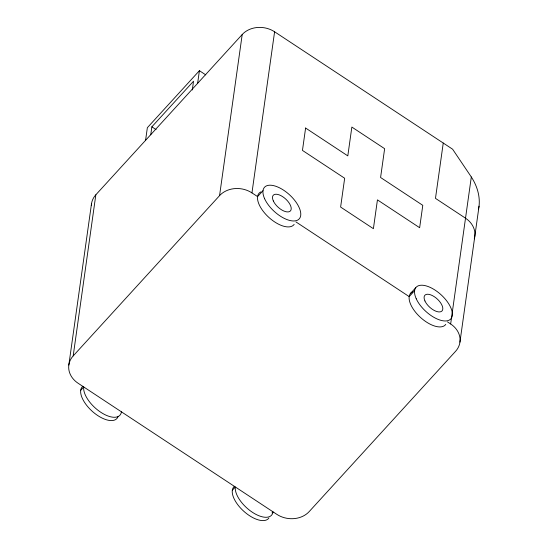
<?xml version="1.0" encoding="UTF-8"?>
<svg xmlns="http://www.w3.org/2000/svg" width="548" height="548" viewBox="0 0 548 548"><rect width="100%" height="100%" fill="white"/><g stroke="black" fill="none" stroke-linecap="round" stroke-linejoin="round"><path stroke-width="0.82" d="M459.936 342.151L479.048 206.185C480.24 195.917 476.924 185.519 471.314 176.977L452.614 149.214L274.596 31.784A23.235 19.351 8 0 0 242.202 34.524L95.838 194.793A23.235 19.351 8 0 0 91.331 205.651M68.822 365.078L91.468 203.966M471.314 176.977L450.655 323.971A23.235 19.351 8 0 1 455.566 351.323L309.195 511.592A23.235 19.351 8 0 1 276.809 514.332L78.111 383.258A23.235 19.351 8 0 1 73.192 355.905L95.838 194.793M145.583 140.281L147.35 127.698L199.41 70.692L205.753 74.877M150.741 134.801L151.864 126.821L193.54 81.193L192.307 89.968M197.636 83.282L199.41 70.692M73.192 355.905L219.563 195.636L242.202 34.524M263.013 190.656L257.581 196.602L251.957 192.896L274.596 31.784M443.25 143.042L435.475 198.369L465.519 218.193A23.235 19.351 8 0 1 474.273 238.846M478.411 209.398L479.048 206.185M80.714 390.272L83.728 386.963A23.482 11.289 42.4 0 0 100.77 412.267A23.482 11.289 42.4 0 0 121.423 411.829M410.288 293.701L415.72 287.755M232.311 490.275L235.332 486.973A23.482 11.289 42.4 0 0 252.368 512.27A23.482 11.289 42.4 0 0 273.027 511.839L272.02 512.942M414.61 290.659L409.178 296.605L295.982 221.94M151.864 126.821L156.098 129.609M447.504 321.888L450.655 323.971M219.563 195.636A23.235 19.351 8 0 1 251.957 192.896M294.16 224.372A23.482 11.289 42.4 0 1 267.54 216.165A23.482 11.289 42.4 0 1 261.006 191.834M445.764 324.382A23.482 11.289 42.4 0 1 419.145 316.169A23.482 11.289 42.4 0 1 412.61 291.837M268.897 518.052A23.482 11.289 42.4 0 1 243.387 510.9A23.482 11.289 42.4 0 1 234.434 486.302M118.012 416.713A23.482 11.289 42.4 0 1 92.934 411.911A23.482 11.289 42.4 0 1 82.837 386.292M305.606 128.033L302.462 150.412L344.665 178.251L340.616 207.062L373.394 228.687L377.442 199.876L419.645 227.715L422.789 205.336L380.586 177.497L384.634 148.686L351.857 127.068L347.809 155.879L305.606 128.033M416.233 298.756A23.482 11.289 42.4 0 0 448.874 320.292A23.482 11.289 42.4 0 0 435.263 290.228A23.482 11.289 42.4 0 0 416.233 298.756M424.933 300.948A11.618 5.583 42.4 0 0 441.085 311.6A11.618 5.583 42.4 0 0 434.352 296.728A11.618 5.583 42.4 0 0 424.933 300.948M264.629 198.753A23.482 11.289 42.4 0 0 297.276 220.289A23.482 11.289 42.4 0 0 283.665 190.218A23.482 11.289 42.4 0 0 264.629 198.753M273.336 200.945A11.618 5.583 42.4 0 0 289.488 211.596A11.618 5.583 42.4 0 0 282.754 196.718A11.618 5.583 42.4 0 0 273.336 200.945"/></g></svg>
